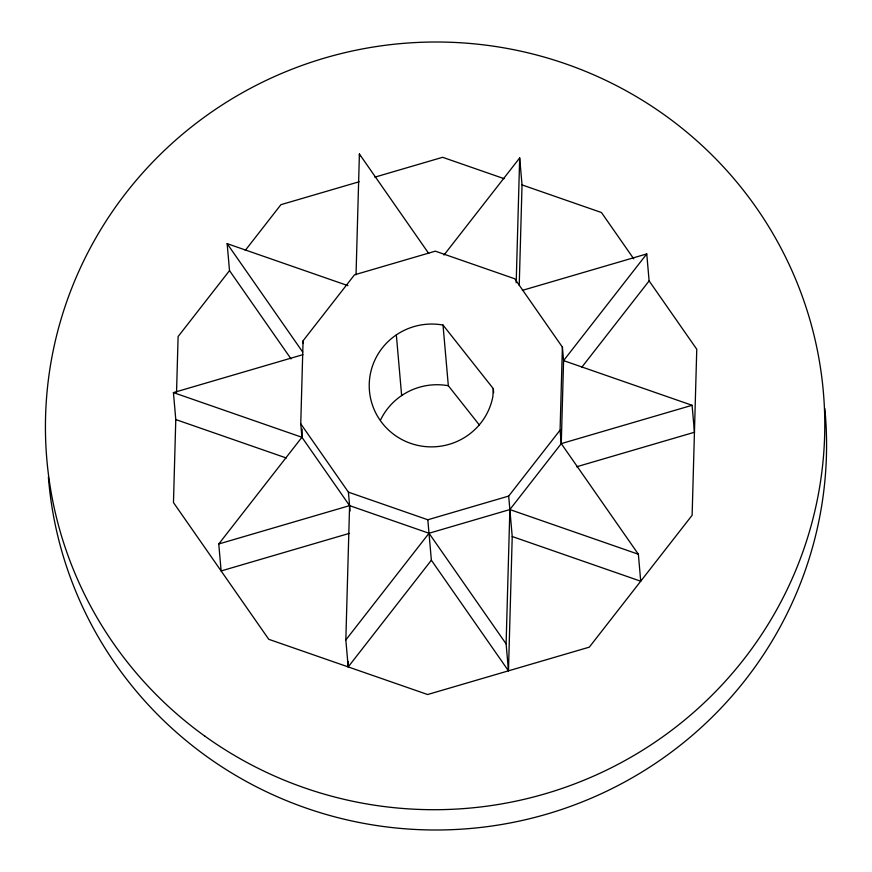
<?xml version="1.0" encoding="UTF-8"?>
<svg xmlns="http://www.w3.org/2000/svg" width="872" height="872" viewBox="0 0 872 872"><rect width="100%" height="100%" fill="white"/><g stroke="black" fill="none" stroke-linecap="round" stroke-linejoin="round"><path stroke-width="1.31" d="M302.955 354.653L173.43 392.596L175.784 419.563L173.474 502.577L268.772 639.307L427.618 694.526L589.319 647.144L692.128 515.265L696.761 349.258L649.117 280.893L646.752 253.926L522.404 290.354M176.547 392.356L178.106 336.559L229.51 270.614L227.145 243.648L347.95 285.645M300.753 423.792L348.408 492.157L427.825 519.767L431.368 560.216L348.201 666.917L345.835 639.95L349.585 505.64L301.93 437.275L300.753 423.792L303.075 340.788L354.479 274.844L435.324 251.158L514.753 278.768L562.396 347.132L563.585 360.616L561.263 443.619L509.858 509.564L429.013 533.25L349.585 505.64L218.763 543.975L221.128 570.942L349.356 533.37M218.763 543.975L301.93 437.275L302.159 429.111M356.038 274.767L359.406 154.017L428.719 253.469M348.201 666.917L348.353 661.488M431.368 560.216L508.474 670.841L506.109 643.874L509.858 509.564L638.369 554.243L640.724 581.21L512.224 536.531L508.681 496.081L560.086 430.136L562.396 347.132M516.191 282.757L519.679 157.941L443.99 255.038M508.474 670.841L512.224 536.531M519.232 285.308L522.034 184.908L519.679 157.941M493.301 388.661L492.865 396.575A62.359 61.411 -5 0 1 420.141 445.865A62.359 61.411 -5 0 1 370.284 374.35A62.359 61.411 -5 0 1 443.02 325.06L493.301 388.661L493.65 392.705M245.261 250.417L280.915 204.68L359.155 181.758M345.835 639.95L429.013 533.25L506.109 643.874M646.752 253.926L563.585 360.616L692.085 405.295L694.45 432.261L576.577 466.793M581.744 367.308L649.117 280.893M374.807 177.169L442.616 157.298L504.103 178.673M560.086 430.136L561.263 443.619L692.085 405.295M427.825 519.767L508.681 496.081M522.034 184.908L601.462 212.528L633.737 258.831M173.43 392.596L301.93 437.275M175.784 419.563L286.299 457.985M443.02 325.06L448.328 385.74L479.338 424.958M561.263 443.619L638.369 554.243M227.145 243.648L302.693 352.037M229.51 270.614L291.041 358.893M396.335 334.892L401.643 395.572M359.406 154.017L359.646 156.72M348.408 492.157L350.064 511.036M303.075 340.788L303.314 343.481M380.65 419.77A62.359 61.411 -5 0 1 448.328 385.74M824.803 408.576A389.73 383.811 -5 0 1 470.608 828.465A389.73 383.811 -5 0 1 48.385 477.038M205.04 736.273A389.73 383.811 -5 0 0 822.525 466.204A389.73 383.811 -5 0 0 277.765 75.101A389.73 383.811 -5 0 0 205.04 736.273"/></g></svg>
